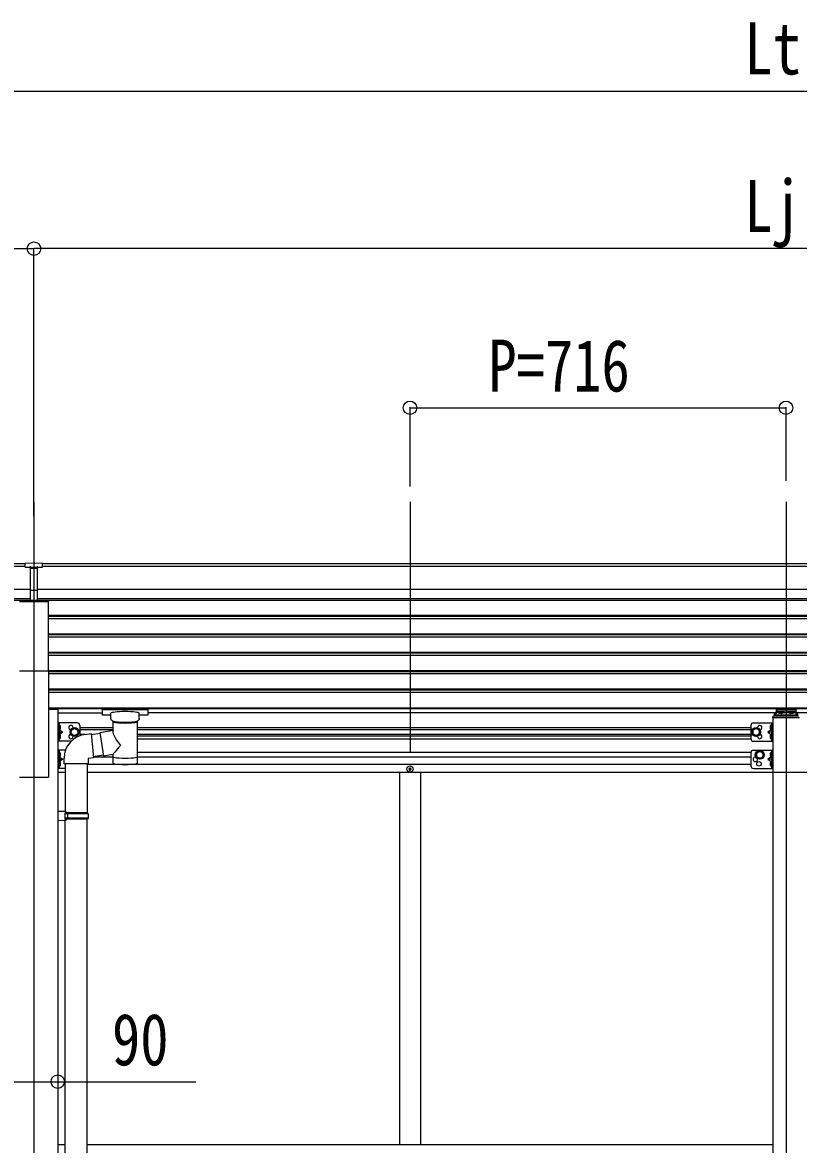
# Model space of a CAD drawing. Units: millimetres, scale not verified. Extents: x -12615 to 12615, y -8910 to 8910.
# Drawn here: x -3435 to -1957, y -2994 to -857 of the extents above; entities that cross this region are included whole.
import ezdxf
from ezdxf.enums import TextEntityAlignment as Align

# ---------------------------------------------------------------- set-up
doc = ezdxf.new("R2010")
doc.units = ezdxf.units.MM
doc.header["$LTSCALE"] = 40
for name, color, linetype in [('0-3_YKK_12', 2, 'Continuous'), ('0-4_YKK_13', 4, 'Continuous'), ('0-5_YKK_A1', 4, 'Continuous'), ('0-6_YKK_D', 6, 'Continuous')]:
    doc.layers.add(name, color=color, linetype=linetype)
doc.styles.add('ＭＳ ゴシック', font='')
doc.styles.get('ＭＳ ゴシック').set_extended_font_data('MS Gothic')

msp = doc.modelspace()

# ---------------------------------------------------------------- linework, layer by layer
at = {"layer": '0-3_YKK_12'}
for p, q in [((-3412.56, -1770.1), (-3412.56, -4944.5)), ((-2696.56, -1770.1), (-2696.56, -2247.62)), ((-1980.56, -1770.1), (-1980.56, -2247.62)), ((-1980.56, -2174.51), (-1980.56, -4601.37))]:
    msp.add_line(p, q, dxfattribs=at)
at = {"layer": '0-4_YKK_13'}
for p, q in [((-3429.06, -1894.52), (-3429.06, -1886.68)), ((-3429.06, -1894.52), (-3419.06, -1894.52)), ((-3412.56, -1895.34), (-3419.06, -1894.94)), ((-3419.06, -1896.52), (-3406.06, -1896.52)), ((-3406.06, -1895), (-3412.56, -1895.31)), ((-3406.06, -1958.15), (-3406.06, -1892.87)), ((-3419.06, -1938.04), (-3412.56, -1938.2)), ((-3412.56, -1938.2), (-3406.06, -1938.04)), ((-3440.06, -1960.13), (-3385.06, -1960.13)), ((-3419.06, -1957.08), (-3412.56, -1957.48)), ((-3412.56, -1957.48), (-3406.06, -1957.08)), ((-3385.06, -2091.93), (-3385.06, -1960.13)), ((-3440.06, -2091.93), (-3385.06, -2091.93)), ((-3282.56, -2164.79), (-3282.56, -2175.55)), ((-3197.56, -2164.12), (-3280.56, -2164.12)), ((-3197.56, -2166.3), (-3280.56, -2166.3)), ((-3266.06, -2176.21), (-3280.56, -2176.21)), ((-3266.06, -2183.02), (-3266.06, -2172.74)), ((-3212.06, -2183.02), (-3212.06, -2172.74)), ((-3197.56, -2176.21), (-3212.06, -2176.21)), ((-3195.56, -2164.79), (-3195.56, -2175.55)), ((-3195.56, -2164.98), (-3195.56, -2166.52)), ((-1956.56, -2178.5), (-2004.56, -2178.5)), ((-2003.06, -2174.04), (-2003.06, -2178.5)), ((-2000.56, -2171.47), (-1999.06, -2171.47)), ((-2000.56, -2173.98), (-2000.56, -2178.5)), ((-2000.56, -2173.98), (-1999.06, -2173.98)), ((-2000.56, -2175.87), (-1960.56, -2175.87)), ((-1962.06, -2165.55), (-1999.06, -2165.55)), ((-1999.06, -2165.55), (-1999.06, -2173.98)), ((-1999.06, -2168.04), (-1962.06, -2168.04)), ((-1996.46, -2170.47), (-1996.46, -2170.95)), ((-1993.01, -2172.36), (-1993.01, -2172.69)), ((-1991.05, -2172.03), (-1991.05, -2172.37)), ((-1990.56, -2171.12), (-1990.56, -2173.8)), ((-1990.07, -2172.03), (-1990.07, -2172.37)), ((-1988.11, -2172.69), (-1988.11, -2172.36)), ((-1984.86, -2170.47), (-1984.86, -2170.95)), ((-1984.66, -2170.47), (-1984.66, -2170.95)), ((-1976.46, -2170.47), (-1976.46, -2170.95)), ((-1973.01, -2172.36), (-1973.01, -2172.69)), ((-1971.05, -2172.03), (-1971.05, -2172.37)), ((-1970.56, -2171.12), (-1970.56, -2173.8)), ((-1970.07, -2172.03), (-1970.07, -2172.37)), ((-1968.11, -2172.69), (-1968.11, -2172.36)), ((-1962.06, -2165.55), (-1962.06, -2173.98)), ((-1962.06, -2171.47), (-1960.56, -2171.47)), ((-1962.06, -2173.98), (-1960.56, -2173.98)), ((-1960.56, -2173.98), (-1960.56, -2178.5)), ((-1958.06, -2178.5), (-1958.06, -2174.04)), ((-3367.36, -2190.98), (-3367.36, -2225.98)), ((-3330.36, -2190.98), (-3367.36, -2190.98)), ((-3364.86, -2190.98), (-3364.86, -2225.98)), ((-3364.36, -2195.48), (-3363.56, -2195.63)), ((-3325.36, -2195.98), (-3325.36, -2215.42)), ((-3261.96, -2205.09), (-3261.96, -2187.51)), ((-3216.16, -2187.52), (-3216.14, -2267.81)), ((-2047.56, -2195.98), (-2047.56, -2220.98)), ((-2042.56, -2190.98), (-2005.56, -2190.98)), ((-2008.56, -2195.48), (-2009.36, -2195.63)), ((-2008.06, -2190.98), (-2008.06, -2225.98)), ((-2006.06, -2180), (-2006.06, -2181.5)), ((-1955.06, -2181.5), (-2006.06, -2181.5)), ((-2005.56, -2190.98), (-2005.56, -2225.98)), ((-3364.36, -2203.48), (-3364.86, -2203.4)), ((-3364.86, -2208.48), (-3357.86, -2208.48)), ((-3364.36, -2221.48), (-3364.86, -2221.4)), ((-3364.36, -2203.48), (-3363.56, -2203.34)), ((-3364.36, -2213.48), (-3363.56, -2213.63)), ((-3364.36, -2221.48), (-3363.56, -2221.34)), ((-3315.92, -2213.03), (-3303.41, -2211.47)), ((-3286.89, -2210.88), (-3303.24, -2213.41)), ((-3287.18, -2209), (-3261.96, -2205.09)), ((-3287.18, -2209), (-3280.16, -2254.26)), ((-2008.06, -2208.48), (-2015.06, -2208.48)), ((-2008.56, -2203.48), (-2009.36, -2203.34)), ((-2008.56, -2213.48), (-2009.36, -2213.63)), ((-2008.56, -2221.48), (-2009.36, -2221.34)), ((-2008.56, -2203.48), (-2008.06, -2203.4)), ((-2008.56, -2221.48), (-2008.06, -2221.4)), ((-3341.85, -2225.98), (-3367.36, -2225.98)), ((-3367.36, -2242.86), (-3367.36, -2277.86)), ((-3352.59, -2242.86), (-3367.36, -2242.86)), ((-3364.86, -2242.86), (-3364.86, -2277.86)), ((-2042.56, -2225.98), (-2005.56, -2225.98)), ((-2042.56, -2242.86), (-2005.56, -2242.86)), ((-2008.06, -2242.86), (-2008.06, -2277.86)), ((-2005.56, -2242.86), (-2005.56, -2277.86)), ((-3364.36, -2247.36), (-3364.86, -2247.45)), ((-3364.86, -2260.36), (-3357.86, -2260.36)), ((-3364.36, -2247.36), (-3363.56, -2247.5)), ((-3364.36, -2255.36), (-3363.56, -2255.22)), ((-3355.32, -2269.04), (-3355.32, -2258.12)), ((-3280.45, -2252.38), (-3299.57, -2255.35)), ((-3261.96, -2251.43), (-3280.16, -2254.26)), ((-3261.98, -2267.81), (-3261.96, -2251.18)), ((-2047.56, -2247.86), (-2047.56, -2272.86)), ((-2008.06, -2260.36), (-2015.06, -2260.36)), ((-2008.56, -2247.36), (-2009.36, -2247.5)), ((-2008.56, -2255.36), (-2009.36, -2255.22)), ((-2008.56, -2247.36), (-2008.06, -2247.45)), ((-3353.36, -2277.86), (-3367.36, -2277.86)), ((-3364.36, -2265.36), (-3364.86, -2265.45)), ((-3364.36, -2265.36), (-3363.56, -2265.5)), ((-3364.36, -2273.36), (-3363.56, -2273.22)), ((-3309.32, -2269.04), (-3355.32, -2269.04)), ((-3353.36, -2269.04), (-3353.36, -2359.87)), ((-3311.36, -2269.04), (-3311.36, -2362.43)), ((-2698.06, -2279.36), (-2699.06, -2279.36)), ((-2695.06, -2278.36), (-2694.06, -2278.36)), ((-2042.56, -2277.86), (-2005.56, -2277.86)), ((-2008.56, -2265.36), (-2009.36, -2265.5)), ((-2008.56, -2273.36), (-2009.36, -2273.22)), ((-2008.56, -2265.36), (-2008.06, -2265.45)), ((-3351.36, -2359.93), (-3367.36, -2359.46)), ((-3367.36, -2359.46), (-3367.36, -2377.4)), ((-3351.36, -2361.93), (-3353.36, -2361.93)), ((-3310.36, -2362.43), (-3353.36, -2362.43)), ((-3309.36, -2364.43), (-3353.36, -2364.43)), ((-3351.36, -2361.93), (-3351.36, -2359.93)), ((-3348.88, -2364.43), (-3348.45, -2362.43)), ((-3309.36, -2364.43), (-3310.36, -2362.43)), ((-3309.36, -2364.43), (-3309.36, -2372.43)), ((-3351.36, -2376.93), (-3367.36, -2377.4)), ((-3309.36, -2372.43), (-3353.36, -2372.43)), ((-3310.36, -2374.43), (-3353.36, -2374.43)), ((-3353.36, -3219.12), (-3353.36, -2376.99)), ((-3351.36, -2376.93), (-3351.36, -2374.93)), ((-3311.36, -3221.68), (-3311.36, -2374.43)), ((-3309.36, -2372.43), (-3310.36, -2374.43))]:
    msp.add_line(p, q, dxfattribs=at)
for points in [[(-3429.06, -1886.68), (-3411.06, -1886.52), (-3396.06, -1886.65)], [(-3406.06, -1958.15), (-3412.56, -1958.54), (-3419.06, -1958.15), (-3419.06, -1892.81)], [(-3406.06, -1894.47), (-3396.06, -1894.39), (-3396.06, -1886.65)], [(-3406.06, -1939.14), (-3409.32, -1939.22), (-3412.56, -1939.3), (-3415.8, -1939.22), (-3419.06, -1939.14)], [(-3280.56, -2164.12), (-3280.91, -2164.13), (-3281.44, -2164.15), (-3281.89, -2164.2), (-3282.2, -2164.28), (-3282.36, -2164.38), (-3282.48, -2164.52), (-3282.55, -2164.7), (-3282.56, -2164.79)], [(-3280.56, -2176.21), (-3280.91, -2176.21), (-3281.44, -2176.18), (-3281.89, -2176.13), (-3282.2, -2176.05), (-3282.36, -2175.95), (-3282.48, -2175.82), (-3282.55, -2175.64), (-3282.56, -2175.55)], [(-3195.56, -2164.79), (-3195.6, -2164.59), (-3195.68, -2164.45), (-3195.78, -2164.36), (-3195.88, -2164.3), (-3196, -2164.25), (-3196.29, -2164.19), (-3196.78, -2164.15), (-3197.33, -2164.13), (-3197.56, -2164.12)], [(-3195.56, -2175.55), (-3195.6, -2175.74), (-3195.68, -2175.88), (-3195.78, -2175.97), (-3195.88, -2176.03), (-3196, -2176.08), (-3196.29, -2176.14), (-3196.78, -2176.19), (-3197.33, -2176.21), (-3197.56, -2176.21)], [(-1992.03, -2172.59), (-1991.84, -2172.61), (-1991.76, -2172.62), (-1991.65, -2172.62), (-1991.48, -2172.61), (-1991.34, -2172.58), (-1991.21, -2172.54), (-1991.12, -2172.49), (-1991.07, -2172.43)], [(-1990.05, -2172.43), (-1989.99, -2172.49), (-1989.9, -2172.54), (-1989.78, -2172.58), (-1989.63, -2172.61), (-1989.46, -2172.62), (-1989.36, -2172.62), (-1989.28, -2172.61), (-1989.09, -2172.59)], [(-1972.03, -2172.59), (-1971.84, -2172.61), (-1971.76, -2172.62), (-1971.65, -2172.62), (-1971.48, -2172.61), (-1971.34, -2172.58), (-1971.21, -2172.54), (-1971.12, -2172.49), (-1971.07, -2172.43)], [(-1970.05, -2172.43), (-1969.99, -2172.49), (-1969.9, -2172.54), (-1969.78, -2172.58), (-1969.63, -2172.61), (-1969.46, -2172.62), (-1969.36, -2172.62), (-1969.28, -2172.61), (-1969.09, -2172.59)], [(-3365.24, -2199.48), (-3364.61, -2198.3), (-3362.38, -2197.18)], [(-3365.24, -2199.48), (-3364.61, -2200.67), (-3362.38, -2201.78)], [(-3364.36, -2203.48), (-3364.36, -2195.48), (-3364.86, -2195.57), (-3364.86, -2203.4)], [(-3261.96, -2187.51), (-3262.19, -2187.41), (-3263.55, -2186.68), (-3264.66, -2185.83), (-3265.42, -2184.97), (-3265.88, -2184.07), (-3266.05, -2183.18)], [(-3212.1, -2182.96), (-3212.07, -2183.32), (-3212.32, -2184.28), (-3212.84, -2185.16), (-3213.64, -2186), (-3214.76, -2186.8), (-3216.16, -2187.52)], [(-2007.67, -2199.48), (-2008.31, -2198.3), (-2010.54, -2197.18)], [(-2007.67, -2199.48), (-2008.31, -2200.67), (-2010.54, -2201.78)], [(-2008.56, -2203.48), (-2008.56, -2195.48), (-2008.06, -2195.57), (-2008.06, -2203.4)], [(-3365.24, -2217.48), (-3364.61, -2216.3), (-3362.38, -2215.18)], [(-3365.24, -2217.48), (-3364.61, -2218.67), (-3362.38, -2219.78)], [(-3364.86, -2203.48), (-3357.86, -2208.48), (-3364.86, -2213.48)], [(-3364.36, -2221.48), (-3364.36, -2213.48), (-3364.86, -2213.57), (-3364.86, -2221.4)], [(-3303.41, -2211.47), (-3299.4, -2257.29), (-3309.32, -2259.04), (-3309.32, -2269.04)], [(-2008.06, -2203.48), (-2015.06, -2208.48), (-2008.06, -2213.48)], [(-2007.67, -2217.48), (-2008.31, -2216.3), (-2010.54, -2215.18)], [(-2007.67, -2217.48), (-2008.31, -2218.67), (-2010.54, -2219.78)], [(-2008.56, -2221.48), (-2008.56, -2213.48), (-2008.06, -2213.57), (-2008.06, -2221.4)], [(-3365.24, -2251.36), (-3364.61, -2250.18), (-3362.38, -2249.06)], [(-3365.24, -2251.36), (-3364.61, -2252.55), (-3362.38, -2253.66)], [(-3364.36, -2247.36), (-3364.36, -2255.36), (-3364.86, -2255.28), (-3364.86, -2247.45)], [(-3364.86, -2255.36), (-3357.86, -2260.36), (-3364.86, -2265.36)], [(-2008.06, -2255.36), (-2015.06, -2260.36), (-2008.06, -2265.36)], [(-2007.68, -2251.36), (-2008.31, -2250.18), (-2010.54, -2249.06)], [(-2007.68, -2251.36), (-2008.31, -2252.55), (-2010.54, -2253.66)], [(-2008.56, -2247.36), (-2008.56, -2255.36), (-2008.06, -2255.28), (-2008.06, -2247.45)], [(-3365.24, -2269.36), (-3364.61, -2268.18), (-3362.38, -2267.06)], [(-3365.24, -2269.36), (-3364.61, -2270.55), (-3362.38, -2271.66)], [(-3364.36, -2265.36), (-3364.36, -2273.36), (-3364.86, -2273.28), (-3364.86, -2265.45)], [(-2699.06, -2279.36), (-2699.06, -2278.36), (-2698.06, -2278.36)], [(-2697.06, -2277.36), (-2697.06, -2276.36), (-2696.06, -2276.36), (-2696.06, -2277.36)], [(-2696.06, -2280.36), (-2696.06, -2281.36), (-2697.06, -2281.36), (-2697.06, -2280.36)], [(-2694.06, -2278.36), (-2694.06, -2279.36), (-2695.06, -2279.36)], [(-2007.68, -2269.36), (-2008.31, -2268.18), (-2010.54, -2267.06)], [(-2007.68, -2269.36), (-2008.31, -2270.55), (-2010.54, -2271.66)], [(-2008.56, -2265.36), (-2008.56, -2273.36), (-2008.06, -2273.28), (-2008.06, -2265.45)], [(-3351.36, -2374.93), (-3353.36, -2374.93), (-3353.36, -2361.93)], [(-3348.88, -2364.43), (-3348.88, -2372.43), (-3348.45, -2374.43)]]:
    msp.add_lwpolyline(points, dxfattribs=at)
for points in [[(-3335.36, -2215.99), (-3341.86, -2212.24), (-3341.86, -2204.73), (-3335.36, -2200.98), (-3328.86, -2204.73), (-3328.86, -2212.24)], [(-2037.56, -2215.99), (-2031.06, -2212.24), (-2031.06, -2204.73), (-2037.56, -2200.98), (-2044.06, -2204.73), (-2044.06, -2212.24)], [(-2030.56, -2259.37), (-2024.06, -2255.62), (-2024.06, -2248.11), (-2030.56, -2244.36), (-2037.06, -2248.11), (-2037.06, -2255.62)]]:
    msp.add_lwpolyline(points, close=True, dxfattribs=at)
for centre, radius in [((-3335.36, -2208.48), 8.5), ((-2037.56, -2208.48), 8.5), ((-3335.36, -2208.48), 7.5), ((-3335.36, -2208.48), 6.5), ((-2037.56, -2208.48), 7.5), ((-2037.56, -2208.48), 6.5), ((-2030.56, -2251.86), 8.5), ((-2030.56, -2251.86), 7.5), ((-2030.56, -2251.86), 6.5), ((-2696.56, -2278.86), 5.9), ((-2032.06, -2268.86), 4.25)]:
    msp.add_circle(centre, radius, dxfattribs=at)
for centre, radius, start, end in [((-2004.56, -2180), 1.5, 90, 180), ((-3363.71, -2196.51), 0.9, 32.05588, 80), ((-3368.46, -2199.48), 6.5, 327.94412, 32.05588), ((-3342.36, -2199.98), 4.25, 353.70569, 265.23923), ((-3330.36, -2195.98), 5, 0, 90), ((-2042.56, -2195.98), 5, 90, 180), ((-2030.56, -2199.98), 4.25, 274.76077, 186.29431), ((-2004.46, -2199.48), 6.5, 147.94412, 212.05588), ((-2009.21, -2196.51), 0.9, 100, 147.94412), ((-3363.71, -2202.46), 0.9, 280, 327.94412), ((-3363.71, -2214.51), 0.9, 32.05588, 80), ((-3363.71, -2220.46), 0.9, 280, 327.94412), ((-3368.46, -2217.48), 6.5, 327.94412, 32.05588), ((-3309.41, -2258.47), 45.91, 98.14944, 179.55845), ((-3342.36, -2216.98), 4.25, 94.76077, 6.29431), ((-2042.56, -2220.98), 5, 180, 270), ((-2030.56, -2216.98), 4.25, 173.70569, 85.23923), ((-2004.46, -2217.48), 6.5, 147.94412, 212.05588), ((-2009.21, -2202.46), 0.9, 212.05588, 260), ((-2009.21, -2214.51), 0.9, 100, 147.94412), ((-2009.21, -2220.46), 0.9, 212.05588, 260), ((-2042.56, -2247.86), 5, 90, 180), ((-3363.71, -2248.39), 0.9, 32.05588, 80), ((-3363.71, -2254.34), 0.9, 280, 327.94412), ((-3368.46, -2251.36), 6.5, 327.94412, 32.05588), ((-2039.06, -2260.36), 4.25, 72.87654, 17.11996), ((-2004.46, -2251.36), 6.5, 147.94412, 212.05588), ((-2009.21, -2248.39), 0.9, 100, 147.94412), ((-2009.21, -2254.34), 0.9, 212.05588, 260), ((-3363.71, -2266.39), 0.9, 32.05588, 80), ((-3363.71, -2272.34), 0.9, 280, 327.94412), ((-3368.46, -2269.36), 6.5, 327.94412, 32.05588), ((-2698.06, -2277.36), 1, 270, 0), ((-2698.06, -2280.36), 1, 0, 90), ((-2695.06, -2277.36), 1, 180, 270), ((-2695.06, -2280.36), 1, 90, 180), ((-2042.56, -2272.86), 5, 180, 270), ((-2004.46, -2269.36), 6.5, 147.94412, 212.05588), ((-2009.21, -2266.39), 0.9, 100, 147.94412), ((-2009.21, -2272.34), 0.9, 212.05588, 260)]:
    msp.add_arc(centre, radius, start, end, dxfattribs=at)
for centre, major_axis, ratio, start_param, end_param in [((-3387.99, -1896.83), (24.57, -1.51), 0.121868, 3.1422238, 3.1491027), ((-3280.56, -2166.52), (-2, 0), 0.109601, 4.712389, 6.2831853), ((-3239.06, -2172.74), (-27, 0), 0.122176, 3.1415927, 6.2831853), ((-3197.56, -2166.52), (-2, 0), 0.109601, 3.1415927, 4.712389), ((-2000.56, -2174.04), (0, 2.57), 0.97237, 6.2831853, 7.8539816), ((-1990.56, -2170.47), (5.9, 0), 0.342073, 0, 3.1415927), ((-1990.56, -2165.18), (8.02, 0), 0.939674, 4.4018361, 4.5279947), ((-1990.56, -2165.52), (8.02, 0), 0.939674, 4.4018361, 4.5279947), ((-1990.56, -2164.51), (8.02, 0), 0.939674, 4.6512338, 4.7735441), ((-1990.56, -2165.18), (-8.02, 0), 0.939674, 1.7551906, 1.8813492), ((-1990.56, -2165.52), (-8.02, 0), 0.939674, 1.7551906, 1.8813492), ((-1970.56, -2170.47), (5.9, 0), 0.342073, 0, 3.1415927), ((-1970.56, -2165.18), (8.02, 0), 0.939674, 4.4018361, 4.5279947), ((-1970.56, -2165.52), (8.02, 0), 0.939674, 4.4018361, 4.5279947), ((-1970.56, -2164.51), (8.02, 0), 0.939674, 4.6512338, 4.7735441), ((-1970.56, -2165.18), (-8.02, 0), 0.939674, 1.7551906, 1.8813492), ((-1970.56, -2165.52), (-8.02, 0), 0.939674, 1.7551906, 1.8813492), ((-1960.56, -2174.04), (0, 2.57), 0.97237, 4.712389, 6.2831853), ((-3250.06, -2183.02), (-16, 0), 0.361356, 0, 0.0194874), ((-3239.05, -2187.97), (-22.92, 0.42), 0.07247, 0.0008089, 1.5716053), ((-3239.05, -2189.6), (-22.92, 0.42), 0.07247, 0.0008089, 1.5716053), ((-3239.07, -2187.97), (22.91, 0.42), 0.072511, 4.711586, 6.2823824), ((-3239.07, -2189.6), (22.91, 0.42), 0.072511, 4.711586, 6.2823824), ((-3239.06, -2231.63), (22.81, -26.62), 0.234429, 3.1563334, 4.5976381), ((-3241.61, -2228.99), (-20.32, -22.25), 0.045535, 4.9756507, 6.2441899), ((-3239.06, -2255.37), (-22.91, 0), 0.122865, 6.2831853, 9.424778), ((-3239.06, -2267.81), (-22.92, 0), 0.101955, 6.2829723, 9.4248207)]:
    msp.add_ellipse(centre, major_axis=major_axis, ratio=ratio, start_param=start_param, end_param=end_param, dxfattribs=at)
for centre in [(-1990.56, -2170.95), (-1970.56, -2170.95)]:
    msp.add_ellipse(centre, major_axis=(5.9, 0), ratio=0.342073, dxfattribs=at)
at = {"layer": '0-5_YKK_A1'}
for p, q in [((-3429.06, -1888.09), (-6270.06, -1888.09)), ((-3429.06, -1893.3), (-6270.06, -1893.3)), ((-3406.06, -1893.3), (-3406.06, -1893.3)), ((-555.06, -1888.09), (-3396.06, -1888.09)), ((-555.06, -1893.3), (-3396.06, -1893.3)), ((-3419.06, -1936.84), (-6270.06, -1936.84)), ((-555.06, -1936.84), (-3406.06, -1936.84)), ((-3419.06, -1954.69), (-6270.06, -1954.69)), ((-3419.06, -1957.94), (-6270.06, -1957.94)), ((-555.06, -1954.69), (-3406.06, -1954.69)), ((-555.06, -1957.94), (-3406.06, -1957.94)), ((-576.06, -1986.79), (-3385.06, -1986.79)), ((-576.06, -1988.28), (-3385.06, -1988.28)), ((-576.06, -1992.6), (-3385.06, -1992.6)), ((-576.06, -2021.88), (-3385.06, -2021.88)), ((-576.06, -2023.37), (-3385.06, -2023.37)), ((-576.06, -2027.69), (-3385.06, -2027.69)), ((-576.06, -2056.93), (-3385.06, -2056.93)), ((-576.06, -2058.42), (-3385.06, -2058.42)), ((-576.06, -2062.74), (-3385.06, -2062.74)), ((-3385.06, -2091.93), (-3385.06, -2294.5)), ((-576.06, -2091.98), (-3385.06, -2091.98)), ((-576.06, -2093.48), (-3385.06, -2093.48)), ((-576.06, -2097.79), (-3385.06, -2097.79)), ((-576.06, -2127.06), (-3385.06, -2127.06)), ((-576.06, -2128.56), (-3385.06, -2128.56)), ((-576.06, -2132.88), (-3385.06, -2132.88)), ((-576.06, -2162.91), (-3385.06, -2162.91)), ((-576.06, -2164.31), (-3385.06, -2164.31)), ((-3367.36, -2165.5), (-3385.06, -2165.5)), ((-3367.36, -2165.5), (-3367.36, -4794.5)), ((-3367.36, -2172), (-3282.56, -2172)), ((-765.56, -2172), (-3195.56, -2172)), ((-2005.56, -2181.5), (-2005.56, -4544.5)), ((-3261.96, -2200.48), (-3325.36, -2200.48)), ((-3261.96, -2203.98), (-3325.36, -2203.98)), ((-3315.58, -2212.98), (-3325.36, -2212.98)), ((-2047.56, -2200.48), (-3216.16, -2200.48)), ((-2047.56, -2203.98), (-3216.16, -2203.98)), ((-2047.56, -2212.98), (-3216.15, -2212.98)), ((-2047.56, -2216.48), (-3216.15, -2216.48)), ((-3216.15, -2221.48), (-2047.53, -2221.48)), ((-3261.96, -2256.36), (-3299.48, -2256.36)), ((-2047.53, -2247.36), (-3216.15, -2247.36)), ((-2047.56, -2256.36), (-3216.14, -2256.36)), ((-3353.36, -2285.36), (-3367.36, -2285.36)), ((-3311.36, -2269.86), (-2047.56, -2269.86)), ((-2005.56, -2285.36), (-3311.36, -2285.36)), ((-2716.56, -2285.36), (-2716.56, -2992.98)), ((-2676.56, -2285.36), (-2676.56, -2992.98)), ((-593.76, -2285.36), (-2007.56, -2285.36)), ((-3440.06, -2294.5), (-3385.06, -2294.5)), ((-3367.36, -2993.48), (-3353.36, -2993.48)), ((-3311.36, -2993.48), (-2005.56, -2993.48))]:
    msp.add_line(p, q, dxfattribs=at)
at = {"layer": '0-6_YKK_D'}
for p, q in [((-6116.56, -988.09), (2155.44, -988.09)), ((-6276.56, -1288.09), (-3412.56, -1288.09)), ((-3412.56, -1797.66), (-3412.56, -1287.09)), ((-3412.56, -1797.66), (-3412.56, -1287.09)), ((-548.56, -1288.09), (-3412.56, -1288.09)), ((-2696.56, -1741.21), (-2696.56, -1590.11)), ((-2696.56, -1591.11), (-1980.56, -1591.11)), ((-1980.56, -1730.07), (-1980.56, -1590.11))]:
    msp.add_line(p, q, dxfattribs=at)
msp.add_lwpolyline([(-3457.76, -2874.05), (-3367.36, -2874.05), (-3104.36, -2874.05)], dxfattribs=at)
for centre in [(-3412.56, -1288.09), (-3412.56, -1288.09), (-2696.56, -1591.11), (-1980.56, -1591.11), (-3367.36, -2874.05)]:
    msp.add_circle(centre, 12.75, dxfattribs=at)

# ---------------------------------------------------------------- texts
at = {"layer": '0-6_YKK_D', "style": 'ＭＳ ゴシック', "width": 0.8}
for s, p in [('Lt', (-2059.76, -986.09)), ('Lj', (-2059.76, -1286.09)), ('P=716', (-2547.36, -1589.81)), ('90', (-3264.06, -2872.75))]:
    msp.add_text(s, height=98.97, dxfattribs=at).set_placement(p, align=Align.BOTTOM_LEFT)

doc.saveas('drawing.dxf')
